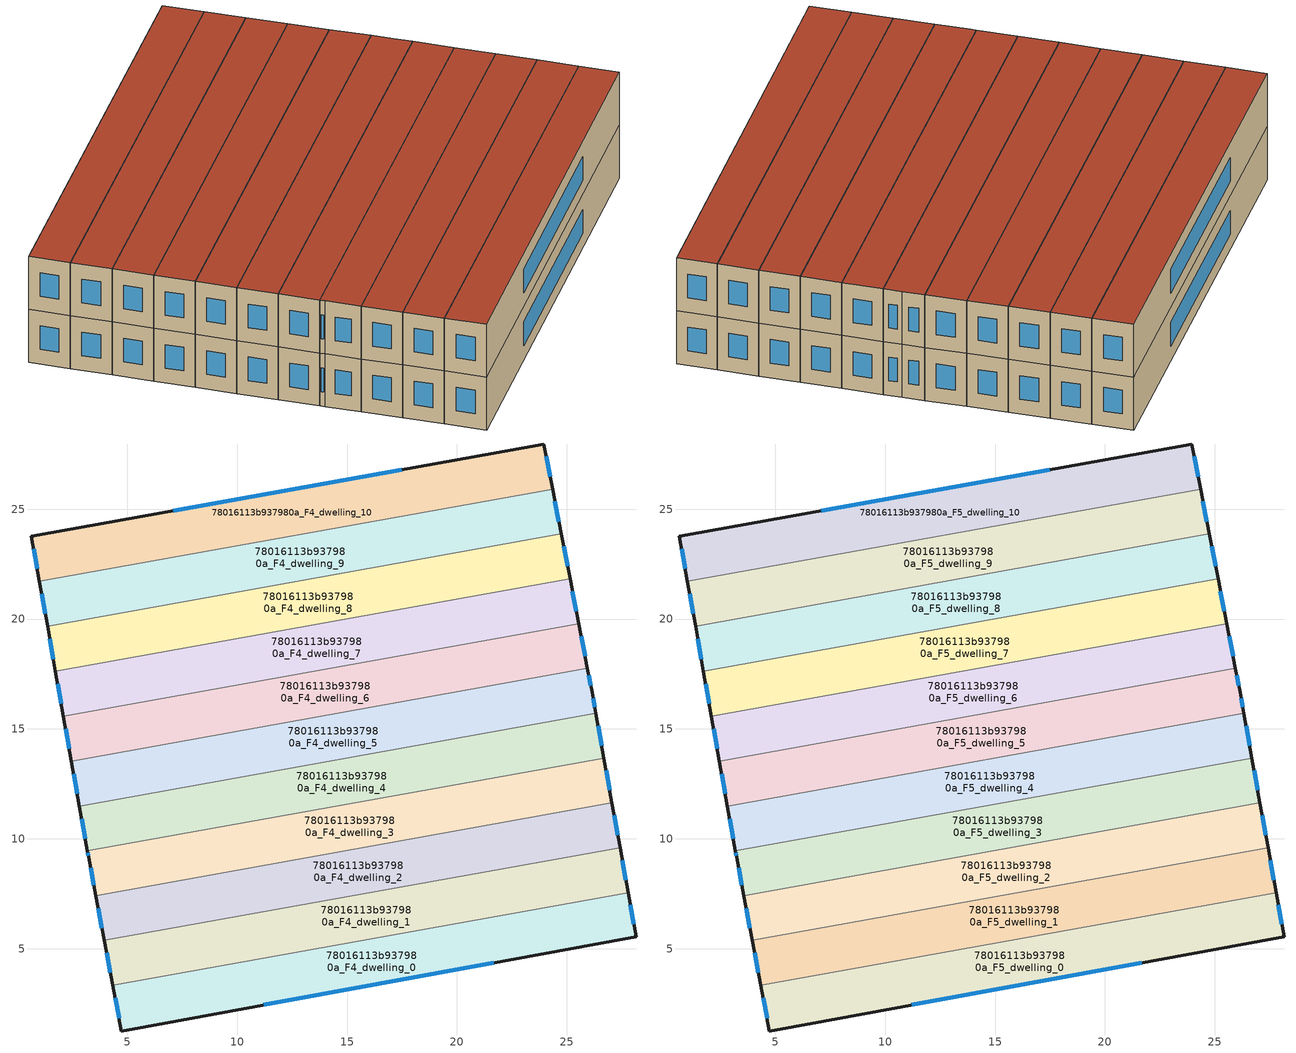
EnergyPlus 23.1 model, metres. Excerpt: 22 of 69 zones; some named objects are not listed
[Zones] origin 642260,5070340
78016113b937980a_F4_dwelling_0
 floor to 78016113b937980a_F3_dwelling_0 (EU_floor_Construction): 27.79,7.55 28.15,5.55 4.73,1.25 4.34,3.33 z12
 wall outside (EU_wall_Construction): 4.34,3.33 4.73,1.25 28.15,5.55 27.79,7.55 z12:15
 wall to 78016113b937980a_F4_dwelling_1 (EU_wall_Construction): 27.79,7.55 4.34,3.33 z12:15
 window (EU_Window_Construction): 28.05,6.1 27.89,7 / 11.22,2.44 21.67,4.36 / 4.45,2.76 4.62,1.83 z12.83:14.17
78016113b937980a_F4_dwelling_1
 floor to 78016113b937980a_F3_dwelling_1 (EU_floor_Construction): 27.42,9.59 27.79,7.55 4.34,3.33 3.95,5.37 z12
 wall outside (EU_wall_Construction): 27.79,7.55 27.42,9.59 / 3.95,5.37 4.34,3.33 z12:15
 wall to 78016113b937980a_F4_dwelling_2 (EU_wall_Construction): 27.42,9.59 3.95,5.37 z12:15
 window (EU_Window_Construction): 27.69,8.12 27.53,9.03 / 4.06,4.81 4.23,3.9 z12.83:14.17
78016113b937980a_F4_dwelling_10
 floor to 78016113b937980a_F3_dwelling_10 (EU_floor_Construction): 23.95,27.96 24.35,25.92 1,21.71 0.64,23.77 z12
 wall outside (EU_wall_Construction): 24.35,25.92 23.95,27.96 0.64,23.77 1,21.71 z12:15
 wall to 78016113b937980a_F4_dwelling_9 (EU_wall_Construction): 1,21.71 24.35,25.92 z12:15
 window (EU_Window_Construction): 17.5,26.8 7.09,24.93 / 24.24,26.48 24.07,27.4 / 0.74,23.2 0.9,22.28 z12.83:14.17
78016113b937980a_F4_dwelling_2
 floor to 78016113b937980a_F3_dwelling_2 (EU_floor_Construction): 27.06,11.64 27.42,9.59 3.95,5.37 3.57,7.41 z12
 wall outside (EU_wall_Construction): 27.42,9.59 27.06,11.64 / 3.57,7.41 3.95,5.37 z12:15
 wall to 78016113b937980a_F4_dwelling_3 (EU_wall_Construction): 27.06,11.64 3.57,7.41 z12:15
 window (EU_Window_Construction): 27.32,10.16 27.16,11.07 / 3.67,6.84 3.85,5.93 z12.83:14.17
78016113b937980a_F4_dwelling_3
 floor to 78016113b937980a_F3_dwelling_3 (EU_floor_Construction): 26.69,13.67 27.06,11.64 3.57,7.41 3.24,9.16 3.19,9.44 z12
 wall outside (EU_wall_Construction): 3.19,9.44 3.24,9.16 3.57,7.41 / 27.06,11.64 26.69,13.67 z12:15
 wall to 78016113b937980a_F4_dwelling_4 (EU_wall_Construction): 26.69,13.67 3.19,9.44 z12:15
 window (EU_Window_Construction): 3.2,9.36 3.22,9.24 / 26.96,12.2 26.79,13.11 / 3.33,8.67 3.48,7.89 z12.83:14.17
78016113b937980a_F4_dwelling_4
 floor to 78016113b937980a_F3_dwelling_4 (EU_floor_Construction): 26.32,15.71 26.69,13.67 3.19,9.44 2.82,11.48 z12
 wall outside (EU_wall_Construction): 26.69,13.67 26.32,15.71 / 2.82,11.48 3.19,9.44 z12:15
 wall to 78016113b937980a_F4_dwelling_5 (EU_wall_Construction): 26.32,15.71 2.82,11.48 z12:15
 window (EU_Window_Construction): 26.59,14.24 26.42,15.15 / 2.92,10.92 3.08,10.01 z12.83:14.17
78016113b937980a_F4_dwelling_5
 floor to 78016113b937980a_F3_dwelling_5 (EU_floor_Construction): 25.94,17.75 26.15,16.66 26.32,15.71 2.82,11.48 2.46,13.52 z12
 wall outside (EU_wall_Construction): 2.46,13.52 2.82,11.48 / 26.32,15.71 26.15,16.66 25.94,17.75 z12:15
 wall to 78016113b937980a_F4_dwelling_6 (EU_wall_Construction): 25.94,17.75 2.46,13.52 z12:15
 window (EU_Window_Construction): 2.56,12.96 2.72,12.05 / 26.1,16.96 26,17.45 / 26.28,15.97 26.2,16.4 z12.83:14.17
78016113b937980a_F4_dwelling_6
 floor to 78016113b937980a_F3_dwelling_6 (EU_floor_Construction): 25.55,19.79 25.94,17.75 2.46,13.52 2.1,15.57 z12
 wall outside (EU_wall_Construction): 25.94,17.75 25.55,19.79 / 2.1,15.57 2.46,13.52 z12:15
 wall to 78016113b937980a_F4_dwelling_7 (EU_wall_Construction): 25.55,19.79 2.1,15.57 z12:15
 window (EU_Window_Construction): 25.83,18.31 25.65,19.22 / 2.2,15 2.36,14.09 z12.83:14.17
78016113b937980a_F4_dwelling_7
 floor to 78016113b937980a_F3_dwelling_7 (EU_floor_Construction): 25.15,21.83 25.55,19.79 2.1,15.57 1.73,17.61 z12
 wall outside (EU_wall_Construction): 25.55,19.79 25.15,21.83 / 1.73,17.61 2.1,15.57 z12:15
 wall to 78016113b937980a_F4_dwelling_8 (EU_wall_Construction): 25.15,21.83 1.73,17.61 z12:15
 window (EU_Window_Construction): 25.44,20.35 25.26,21.26 / 1.83,17.05 2,16.13 z12.83:14.17
78016113b937980a_F4_dwelling_8
 floor to 78016113b937980a_F3_dwelling_8 (EU_floor_Construction): 24.75,23.87 25.15,21.83 1.73,17.61 1.37,19.66 z12
 wall outside (EU_wall_Construction): 25.15,21.83 24.75,23.87 / 1.37,19.66 1.73,17.61 z12:15
 wall to 78016113b937980a_F4_dwelling_9 (EU_wall_Construction): 24.75,23.87 1.37,19.66 z12:15
 window (EU_Window_Construction): 25.04,22.39 24.86,23.31 / 1.47,19.09 1.63,18.18 z12.83:14.17
78016113b937980a_F4_dwelling_9
 floor to 78016113b937980a_F3_dwelling_9 (EU_floor_Construction): 24.35,25.92 24.75,23.87 1.37,19.66 1,21.71 z12
 wall outside (EU_wall_Construction): 24.75,23.87 24.35,25.92 / 1,21.71 1.37,19.66 z12:15
 window (EU_Window_Construction): 24.64,24.44 24.46,25.35 / 1.1,21.15 1.27,20.23 z12.83:14.17
78016113b937980a_F5_dwelling_0
 floor to 78016113b937980a_F4_dwelling_0 (EU_floor_Construction): 27.79,7.55 28.15,5.55 4.73,1.25 4.34,3.33 z15
 wall outside (EU_wall_Construction): 4.34,3.33 4.73,1.25 28.15,5.55 27.79,7.55 z15:18
 wall to 78016113b937980a_F5_dwelling_1 (EU_wall_Construction): 27.79,7.55 4.34,3.33 z15:18
 window (EU_Window_Construction): 28.05,6.1 27.89,7 / 11.22,2.44 21.67,4.36 / 4.45,2.76 4.62,1.83 z15.83:17.17
 roof outside (EU_roof_Construction): 28.15,5.55 27.79,7.55 4.34,3.33 4.73,1.25 z18
78016113b937980a_F5_dwelling_1
 floor to 78016113b937980a_F4_dwelling_1 (EU_floor_Construction): 27.42,9.59 27.79,7.55 4.34,3.33 3.95,5.37 z15
 wall outside (EU_wall_Construction): 27.79,7.55 27.42,9.59 / 3.95,5.37 4.34,3.33 z15:18
 wall to 78016113b937980a_F5_dwelling_2 (EU_wall_Construction): 27.42,9.59 3.95,5.37 z15:18
 window (EU_Window_Construction): 27.69,8.12 27.53,9.03 / 4.06,4.81 4.23,3.9 z15.83:17.17
 roof outside (EU_roof_Construction): 27.79,7.55 27.42,9.59 3.95,5.37 4.34,3.33 z18
78016113b937980a_F5_dwelling_10
 floor to 78016113b937980a_F4_dwelling_10 (EU_floor_Construction): 23.95,27.96 24.35,25.92 1,21.71 0.64,23.77 z15
 wall outside (EU_wall_Construction): 24.35,25.92 23.95,27.96 0.64,23.77 1,21.71 z15:18
 wall to 78016113b937980a_F5_dwelling_9 (EU_wall_Construction): 1,21.71 24.35,25.92 z15:18
 window (EU_Window_Construction): 17.5,26.8 7.09,24.93 / 24.24,26.48 24.07,27.4 / 0.74,23.2 0.9,22.28 z15.83:17.17
 roof outside (EU_roof_Construction): 24.35,25.92 23.95,27.96 0.64,23.77 1,21.71 z18
78016113b937980a_F5_dwelling_2
 floor to 78016113b937980a_F4_dwelling_2 (EU_floor_Construction): 27.06,11.64 27.42,9.59 3.95,5.37 3.57,7.41 z15
 wall outside (EU_wall_Construction): 27.42,9.59 27.06,11.64 / 3.57,7.41 3.95,5.37 z15:18
 wall to 78016113b937980a_F5_dwelling_3 (EU_wall_Construction): 27.06,11.64 3.57,7.41 z15:18
 window (EU_Window_Construction): 27.32,10.16 27.16,11.07 / 3.67,6.84 3.85,5.93 z15.83:17.17
 roof outside (EU_roof_Construction): 27.42,9.59 27.06,11.64 3.57,7.41 3.95,5.37 z18
78016113b937980a_F5_dwelling_3
 floor to 78016113b937980a_F4_dwelling_3 (EU_floor_Construction): 26.69,13.67 27.06,11.64 3.57,7.41 3.24,9.16 3.19,9.44 z15
 wall outside (EU_wall_Construction): 3.19,9.44 3.24,9.16 3.57,7.41 / 27.06,11.64 26.69,13.67 z15:18
 wall to 78016113b937980a_F5_dwelling_4 (EU_wall_Construction): 26.69,13.67 3.19,9.44 z15:18
 window (EU_Window_Construction): 3.2,9.36 3.22,9.24 / 26.96,12.2 26.79,13.11 / 3.33,8.67 3.48,7.89 z15.83:17.17
 roof outside (EU_roof_Construction): 27.06,11.64 26.69,13.67 3.19,9.44 3.24,9.16 3.57,7.41 z18
78016113b937980a_F5_dwelling_4
 floor to 78016113b937980a_F4_dwelling_4 (EU_floor_Construction): 26.32,15.71 26.69,13.67 3.19,9.44 2.82,11.48 z15
 wall outside (EU_wall_Construction): 26.69,13.67 26.32,15.71 / 2.82,11.48 3.19,9.44 z15:18
 wall to 78016113b937980a_F5_dwelling_5 (EU_wall_Construction): 26.32,15.71 2.82,11.48 z15:18
 window (EU_Window_Construction): 26.59,14.24 26.42,15.15 / 2.92,10.92 3.08,10.01 z15.83:17.17
 roof outside (EU_roof_Construction): 26.69,13.67 26.32,15.71 2.82,11.48 3.19,9.44 z18
78016113b937980a_F5_dwelling_5
 floor to 78016113b937980a_F4_dwelling_5 (EU_floor_Construction): 25.94,17.75 26.15,16.66 26.32,15.71 2.82,11.48 2.46,13.52 z15
 wall outside (EU_wall_Construction): 2.46,13.52 2.82,11.48 / 26.32,15.71 26.15,16.66 25.94,17.75 z15:18
 wall to 78016113b937980a_F5_dwelling_6 (EU_wall_Construction): 25.94,17.75 2.46,13.52 z15:18
 window (EU_Window_Construction): 2.56,12.96 2.72,12.05 / 26.1,16.96 26,17.45 / 26.28,15.97 26.2,16.4 z15.83:17.17
 roof outside (EU_roof_Construction): 26.32,15.71 26.15,16.66 25.94,17.75 2.46,13.52 2.82,11.48 z18
78016113b937980a_F5_dwelling_6
 floor to 78016113b937980a_F4_dwelling_6 (EU_floor_Construction): 25.55,19.79 25.94,17.75 2.46,13.52 2.1,15.57 z15
 wall outside (EU_wall_Construction): 25.94,17.75 25.55,19.79 / 2.1,15.57 2.46,13.52 z15:18
 wall to 78016113b937980a_F5_dwelling_7 (EU_wall_Construction): 25.55,19.79 2.1,15.57 z15:18
 window (EU_Window_Construction): 25.83,18.31 25.65,19.22 / 2.2,15 2.36,14.09 z15.83:17.17
 roof outside (EU_roof_Construction): 25.94,17.75 25.55,19.79 2.1,15.57 2.46,13.52 z18
78016113b937980a_F5_dwelling_7
 floor to 78016113b937980a_F4_dwelling_7 (EU_floor_Construction): 25.15,21.83 25.55,19.79 2.1,15.57 1.73,17.61 z15
 wall outside (EU_wall_Construction): 25.55,19.79 25.15,21.83 / 1.73,17.61 2.1,15.57 z15:18
 wall to 78016113b937980a_F5_dwelling_8 (EU_wall_Construction): 25.15,21.83 1.73,17.61 z15:18
 window (EU_Window_Construction): 25.44,20.35 25.26,21.26 / 1.83,17.05 2,16.13 z15.83:17.17
 roof outside (EU_roof_Construction): 25.55,19.79 25.15,21.83 1.73,17.61 2.1,15.57 z18
78016113b937980a_F5_dwelling_8
 floor to 78016113b937980a_F4_dwelling_8 (EU_floor_Construction): 24.75,23.87 25.15,21.83 1.73,17.61 1.37,19.66 z15
 wall outside (EU_wall_Construction): 25.15,21.83 24.75,23.87 / 1.37,19.66 1.73,17.61 z15:18
 wall to 78016113b937980a_F5_dwelling_9 (EU_wall_Construction): 24.75,23.87 1.37,19.66 z15:18
 window (EU_Window_Construction): 25.04,22.39 24.86,23.31 / 1.47,19.09 1.63,18.18 z15.83:17.17
 roof outside (EU_roof_Construction): 25.15,21.83 24.75,23.87 1.37,19.66 1.73,17.61 z18
78016113b937980a_F5_dwelling_9
 floor to 78016113b937980a_F4_dwelling_9 (EU_floor_Construction): 24.35,25.92 24.75,23.87 1.37,19.66 1,21.71 z15
 wall outside (EU_wall_Construction): 24.75,23.87 24.35,25.92 / 1,21.71 1.37,19.66 z15:18
 window (EU_Window_Construction): 24.64,24.44 24.46,25.35 / 1.1,21.15 1.27,20.23 z15.83:17.17
 roof outside (EU_roof_Construction): 24.75,23.87 24.35,25.92 1,21.71 1.37,19.66 z18
[Building]
EU S2 Campaign: North Axis=0; Terrain=City; Solar Distribution=FullExterior
[Site:Location]
Lyon-Bron: Latitude=45.75; Longitude=5; Time Zone=1; Elevation=198
[SizingPeriod:WeatherFileDays]
AnnualSizingPeriod: Begin Month=1; Begin Day of Month=1; End Month=12; End Day of Month=31; Day of Week for Start Day=Monday; Use Weather File Daylight Saving Period=No; Use Weather File Rain and Snow Indicators=No
[MATERIAL]
EU_InternalMass_Material: Roughness=MediumRough; Thickness=0.1; Conductivity=1; Density=1800; Specific Heat=900; Thermal Absorptance=0.9; Solar Absorptance=0.7; Visible Absorptance=0.7
[MATERIAL:NOMASS] Roughness=MediumRough; Thermal Absorptance=0.9; Solar Absorptance=0.7; Visible Absorptance=0.7
Name | Thermal Resistance
EU_wall_NoMass | 1.97775
EU_roof_NoMass | 1.81626
EU_floor_NoMass | 1.84812
[WINDOWMATERIAL:SIMPLEGLAZINGSYSTEM]
EU_Window_SimpleGlazing: UFactor=3.27502; Solar Heat Gain Coefficient=0.76; Visible Transmittance=0.76
[CONSTRUCTION]
EU_wall_Construction: EU_wall_NoMass
EU_roof_Construction: EU_roof_NoMass
EU_floor_Construction: EU_floor_NoMass
EU_InternalMass_Construction: EU_InternalMass_Material
EU_Window_Construction: EU_Window_SimpleGlazing
[ZONE] Type=1; Multiplier=1; Ceiling Height=autocalculate; Floor Area=autocalculate; Part of Total Floor Area=Yes
Name | Volume
78016113b937980a_F4_dwelling_0; 78016113b937980a_F5_dwelling_0 | 148.419
78016113b937980a_F4_dwelling_1; 78016113b937980a_F5_dwelling_1 | 148.394
78016113b937980a_F4_dwelling_10; 78016113b937980a_F5_dwelling_10 | 148.378
78016113b937980a_F4_dwelling_2; 78016113b937980a_F5_dwelling_2 | 148.439
78016113b937980a_F4_dwelling_3; 78016113b937980a_F5_dwelling_3 | 148.389
78016113b937980a_F4_dwelling_4; 78016113b937980a_F5_dwelling_4 | 148.436
78016113b937980a_F4_dwelling_5; 78016113b937980a_F5_dwelling_5 | 148.411
78016113b937980a_F4_dwelling_6; 78016113b937980a_F5_dwelling_6 | 148.417
78016113b937980a_F4_dwelling_7; 78016113b937980a_F5_dwelling_7 | 148.433
78016113b937980a_F4_dwelling_8; 78016113b937980a_F5_dwelling_8 | 148.435
78016113b937980a_F4_dwelling_9; 78016113b937980a_F5_dwelling_9 | 148.447
[INTERNALMASS] Construction=EU_InternalMass_Construction
Name | Zone or ZoneList | Surface Area
78016113b937980a_F4_dwelling_0_EU_InternalMass | 78016113b937980a_F4_dwelling_0 | 49.4729
78016113b937980a_F4_dwelling_1_EU_InternalMass | 78016113b937980a_F4_dwelling_1 | 49.4644
78016113b937980a_F4_dwelling_2_EU_InternalMass | 78016113b937980a_F4_dwelling_2 | 49.4798
78016113b937980a_F4_dwelling_3_EU_InternalMass | 78016113b937980a_F4_dwelling_3 | 49.463
78016113b937980a_F4_dwelling_4_EU_InternalMass | 78016113b937980a_F4_dwelling_4 | 49.4785
78016113b937980a_F4_dwelling_5_EU_InternalMass | 78016113b937980a_F4_dwelling_5 | 49.4703
78016113b937980a_F4_dwelling_6_EU_InternalMass | 78016113b937980a_F4_dwelling_6 | 49.4726
78016113b937980a_F4_dwelling_7_EU_InternalMass | 78016113b937980a_F4_dwelling_7 | 49.4775
78016113b937980a_F4_dwelling_8_EU_InternalMass | 78016113b937980a_F4_dwelling_8 | 49.478
78016113b937980a_F4_dwelling_9_EU_InternalMass | 78016113b937980a_F4_dwelling_9 | 49.4825
78016113b937980a_F4_dwelling_10_EU_InternalMass | 78016113b937980a_F4_dwelling_10 | 49.4593
78016113b937980a_F5_dwelling_0_EU_InternalMass | 78016113b937980a_F5_dwelling_0 | 49.4729
78016113b937980a_F5_dwelling_1_EU_InternalMass | 78016113b937980a_F5_dwelling_1 | 49.4644
78016113b937980a_F5_dwelling_2_EU_InternalMass | 78016113b937980a_F5_dwelling_2 | 49.4798
78016113b937980a_F5_dwelling_3_EU_InternalMass | 78016113b937980a_F5_dwelling_3 | 49.463
78016113b937980a_F5_dwelling_4_EU_InternalMass | 78016113b937980a_F5_dwelling_4 | 49.4785
78016113b937980a_F5_dwelling_5_EU_InternalMass | 78016113b937980a_F5_dwelling_5 | 49.4703
78016113b937980a_F5_dwelling_6_EU_InternalMass | 78016113b937980a_F5_dwelling_6 | 49.4726
78016113b937980a_F5_dwelling_7_EU_InternalMass | 78016113b937980a_F5_dwelling_7 | 49.4775
78016113b937980a_F5_dwelling_8_EU_InternalMass | 78016113b937980a_F5_dwelling_8 | 49.478
78016113b937980a_F5_dwelling_9_EU_InternalMass | 78016113b937980a_F5_dwelling_9 | 49.4825
78016113b937980a_F5_dwelling_10_EU_InternalMass | 78016113b937980a_F5_dwelling_10 | 49.4593
[OTHEREQUIPMENT] Fuel Type=Electricity; Design Level Calculation Method=Watts/Area; Power per Zone Floor Area=1; Fraction Latent=0; Fraction Radiant=0; Fraction Lost=0; Carbon Dioxide Generation Rate=0; EndUse Subcategory=EU_Step8_InternalGains
Name | Zone or ZoneList or Space or SpaceList | Schedule
EU_Step8_InternalGain_78016113b937980a_F4_dwelling_0_f000 | 78016113b937980a_F4_dwelling_0 | EU_Step8_GainSchedule_78016113b937980a_F4_dwelling_0_f000
EU_Step8_InternalGain_78016113b937980a_F4_dwelling_1_f000 | 78016113b937980a_F4_dwelling_1 | EU_Step8_GainSchedule_78016113b937980a_F4_dwelling_1_f000
EU_Step8_InternalGain_78016113b937980a_F4_dwelling_2_f000 | 78016113b937980a_F4_dwelling_2 | EU_Step8_GainSchedule_78016113b937980a_F4_dwelling_2_f000
EU_Step8_InternalGain_78016113b937980a_F4_dwelling_3_f000 | 78016113b937980a_F4_dwelling_3 | EU_Step8_GainSchedule_78016113b937980a_F4_dwelling_3_f000
EU_Step8_InternalGain_78016113b937980a_F4_dwelling_4_f000 | 78016113b937980a_F4_dwelling_4 | EU_Step8_GainSchedule_78016113b937980a_F4_dwelling_4_f000
EU_Step8_InternalGain_78016113b937980a_F4_dwelling_5_f000 | 78016113b937980a_F4_dwelling_5 | EU_Step8_GainSchedule_78016113b937980a_F4_dwelling_5_f000
EU_Step8_InternalGain_78016113b937980a_F4_dwelling_6_f000 | 78016113b937980a_F4_dwelling_6 | EU_Step8_GainSchedule_78016113b937980a_F4_dwelling_6_f000
EU_Step8_InternalGain_78016113b937980a_F4_dwelling_7_f000 | 78016113b937980a_F4_dwelling_7 | EU_Step8_GainSchedule_78016113b937980a_F4_dwelling_7_f000
EU_Step8_InternalGain_78016113b937980a_F4_dwelling_8_f000 | 78016113b937980a_F4_dwelling_8 | EU_Step8_GainSchedule_78016113b937980a_F4_dwelling_8_f000
EU_Step8_InternalGain_78016113b937980a_F4_dwelling_9_f000 | 78016113b937980a_F4_dwelling_9 | EU_Step8_GainSchedule_78016113b937980a_F4_dwelling_9_f000
EU_Step8_InternalGain_78016113b937980a_F4_dwelling_10_f000 | 78016113b937980a_F4_dwelling_10 | EU_Step8_GainSchedule_78016113b937980a_F4_dwelling_10_f000
EU_Step8_InternalGain_78016113b937980a_F5_dwelling_0_f000 | 78016113b937980a_F5_dwelling_0 | EU_Step8_GainSchedule_78016113b937980a_F5_dwelling_0_f000
EU_Step8_InternalGain_78016113b937980a_F5_dwelling_1_f000 | 78016113b937980a_F5_dwelling_1 | EU_Step8_GainSchedule_78016113b937980a_F5_dwelling_1_f000
EU_Step8_InternalGain_78016113b937980a_F5_dwelling_2_f000 | 78016113b937980a_F5_dwelling_2 | EU_Step8_GainSchedule_78016113b937980a_F5_dwelling_2_f000
EU_Step8_InternalGain_78016113b937980a_F5_dwelling_3_f000 | 78016113b937980a_F5_dwelling_3 | EU_Step8_GainSchedule_78016113b937980a_F5_dwelling_3_f000
EU_Step8_InternalGain_78016113b937980a_F5_dwelling_4_f000 | 78016113b937980a_F5_dwelling_4 | EU_Step8_GainSchedule_78016113b937980a_F5_dwelling_4_f000
EU_Step8_InternalGain_78016113b937980a_F5_dwelling_5_f000 | 78016113b937980a_F5_dwelling_5 | EU_Step8_GainSchedule_78016113b937980a_F5_dwelling_5_f000
EU_Step8_InternalGain_78016113b937980a_F5_dwelling_6_f000 | 78016113b937980a_F5_dwelling_6 | EU_Step8_GainSchedule_78016113b937980a_F5_dwelling_6_f000
EU_Step8_InternalGain_78016113b937980a_F5_dwelling_7_f000 | 78016113b937980a_F5_dwelling_7 | EU_Step8_GainSchedule_78016113b937980a_F5_dwelling_7_f000
EU_Step8_InternalGain_78016113b937980a_F5_dwelling_8_f000 | 78016113b937980a_F5_dwelling_8 | EU_Step8_GainSchedule_78016113b937980a_F5_dwelling_8_f000
EU_Step8_InternalGain_78016113b937980a_F5_dwelling_9_f000 | 78016113b937980a_F5_dwelling_9 | EU_Step8_GainSchedule_78016113b937980a_F5_dwelling_9_f000
EU_Step8_InternalGain_78016113b937980a_F5_dwelling_10_f000 | 78016113b937980a_F5_dwelling_10 | EU_Step8_GainSchedule_78016113b937980a_F5_dwelling_10_f000
[ZONEVENTILATION:DESIGNFLOWRATE] Schedule=EU_AlwaysOn; Design Flow Rate Calculation Method=AirChanges/Hour; Air Changes per Hour=0.759424; Ventilation Type=Natural; Fan Pressure Rise=0; Fan Total Efficiency=1; Constant Term Coefficient=1; Temperature Term Coefficient=0; Velocity Term Coefficient=0; Velocity Squared Term Coefficient=0; Minimum Indoor Temperature=-100; Maximum Indoor Temperature=100; Delta Temperature=-100; Minimum Outdoor Temperature=-100; Maximum Outdoor Temperature=100; Maximum Wind Speed=40
Name | Zone or ZoneList or Space or SpaceList
EU_ConstantAir_78016113b937980a_F4_dwelling_0 | 78016113b937980a_F4_dwelling_0
EU_ConstantAir_78016113b937980a_F4_dwelling_1 | 78016113b937980a_F4_dwelling_1
EU_ConstantAir_78016113b937980a_F4_dwelling_2 | 78016113b937980a_F4_dwelling_2
EU_ConstantAir_78016113b937980a_F4_dwelling_3 | 78016113b937980a_F4_dwelling_3
EU_ConstantAir_78016113b937980a_F4_dwelling_4 | 78016113b937980a_F4_dwelling_4
EU_ConstantAir_78016113b937980a_F4_dwelling_5 | 78016113b937980a_F4_dwelling_5
EU_ConstantAir_78016113b937980a_F4_dwelling_6 | 78016113b937980a_F4_dwelling_6
EU_ConstantAir_78016113b937980a_F4_dwelling_7 | 78016113b937980a_F4_dwelling_7
EU_ConstantAir_78016113b937980a_F4_dwelling_8 | 78016113b937980a_F4_dwelling_8
EU_ConstantAir_78016113b937980a_F4_dwelling_9 | 78016113b937980a_F4_dwelling_9
EU_ConstantAir_78016113b937980a_F4_dwelling_10 | 78016113b937980a_F4_dwelling_10
EU_ConstantAir_78016113b937980a_F5_dwelling_0 | 78016113b937980a_F5_dwelling_0
EU_ConstantAir_78016113b937980a_F5_dwelling_1 | 78016113b937980a_F5_dwelling_1
EU_ConstantAir_78016113b937980a_F5_dwelling_2 | 78016113b937980a_F5_dwelling_2
EU_ConstantAir_78016113b937980a_F5_dwelling_3 | 78016113b937980a_F5_dwelling_3
EU_ConstantAir_78016113b937980a_F5_dwelling_4 | 78016113b937980a_F5_dwelling_4
EU_ConstantAir_78016113b937980a_F5_dwelling_5 | 78016113b937980a_F5_dwelling_5
EU_ConstantAir_78016113b937980a_F5_dwelling_6 | 78016113b937980a_F5_dwelling_6
EU_ConstantAir_78016113b937980a_F5_dwelling_7 | 78016113b937980a_F5_dwelling_7
EU_ConstantAir_78016113b937980a_F5_dwelling_8 | 78016113b937980a_F5_dwelling_8
EU_ConstantAir_78016113b937980a_F5_dwelling_9 | 78016113b937980a_F5_dwelling_9
EU_ConstantAir_78016113b937980a_F5_dwelling_10 | 78016113b937980a_F5_dwelling_10
[HVACTEMPLATE:ZONE:IDEALLOADSAIRSYSTEM] System Availability Schedule=EU_AlwaysOn; Maximum Heating Supply Air Temperature=50; Minimum Cooling Supply Air Temperature=13; Maximum Heating Supply Air Humidity Ratio=0.0156; Minimum Cooling Supply Air Humidity Ratio=0.0077; Heating Limit=NoLimit; Cooling Limit=NoLimit; Heating Availability Schedule=EU_AlwaysOn; Cooling Availability Schedule=EU_CoolingOff; Dehumidification Control Type=ConstantSensibleHeatRatio; Cooling Sensible Heat Ratio=0.7; Dehumidification Setpoint=60; Humidification Control Type=None; Humidification Setpoint=30; Outdoor Air Method=None; Outdoor Air Flow Rate per Person=0.00944; Outdoor Air Flow Rate per Zone Floor Area=0; Outdoor Air Flow Rate per Zone=0; Demand Controlled Ventilation Type=None; Outdoor Air Economizer Type=NoEconomizer; Heat Recovery Type=None; Sensible Heat Recovery Effectiveness=0.7; Latent Heat Recovery Effectiveness=0.65
Name | Template Thermostat
78016113b937980a_F4_dwelling_0 | EU_HeatOnly_78016113b937980a_F4_dwelling_0
78016113b937980a_F4_dwelling_1 | EU_HeatOnly_78016113b937980a_F4_dwelling_1
78016113b937980a_F4_dwelling_2 | EU_HeatOnly_78016113b937980a_F4_dwelling_2
78016113b937980a_F4_dwelling_3 | EU_HeatOnly_78016113b937980a_F4_dwelling_3
78016113b937980a_F4_dwelling_4 | EU_HeatOnly_78016113b937980a_F4_dwelling_4
78016113b937980a_F4_dwelling_5 | EU_HeatOnly_78016113b937980a_F4_dwelling_5
78016113b937980a_F4_dwelling_6 | EU_HeatOnly_78016113b937980a_F4_dwelling_6
78016113b937980a_F4_dwelling_7 | EU_HeatOnly_78016113b937980a_F4_dwelling_7
78016113b937980a_F4_dwelling_8 | EU_HeatOnly_78016113b937980a_F4_dwelling_8
78016113b937980a_F4_dwelling_9 | EU_HeatOnly_78016113b937980a_F4_dwelling_9
78016113b937980a_F4_dwelling_10 | EU_HeatOnly_78016113b937980a_F4_dwelling_10
78016113b937980a_F5_dwelling_0 | EU_HeatOnly_78016113b937980a_F5_dwelling_0
78016113b937980a_F5_dwelling_1 | EU_HeatOnly_78016113b937980a_F5_dwelling_1
78016113b937980a_F5_dwelling_2 | EU_HeatOnly_78016113b937980a_F5_dwelling_2
78016113b937980a_F5_dwelling_3 | EU_HeatOnly_78016113b937980a_F5_dwelling_3
78016113b937980a_F5_dwelling_4 | EU_HeatOnly_78016113b937980a_F5_dwelling_4
78016113b937980a_F5_dwelling_5 | EU_HeatOnly_78016113b937980a_F5_dwelling_5
78016113b937980a_F5_dwelling_6 | EU_HeatOnly_78016113b937980a_F5_dwelling_6
78016113b937980a_F5_dwelling_7 | EU_HeatOnly_78016113b937980a_F5_dwelling_7
78016113b937980a_F5_dwelling_8 | EU_HeatOnly_78016113b937980a_F5_dwelling_8
78016113b937980a_F5_dwelling_9 | EU_HeatOnly_78016113b937980a_F5_dwelling_9
78016113b937980a_F5_dwelling_10 | EU_HeatOnly_78016113b937980a_F5_dwelling_10
[SIZING:ZONE] Zone Cooling Design Supply Air Temperature Input Method=SupplyAirTemperature; Zone Cooling Design Supply Air Temperature=13; Zone Heating Design Supply Air Temperature Input Method=SupplyAirTemperature; Zone Heating Design Supply Air Temperature=50; Zone Cooling Design Supply Air Humidity Ratio=0.008; Zone Heating Design Supply Air Humidity Ratio=0.008; Cooling Design Air Flow Method=DesignDay; Cooling Design Air Flow Rate=0; Cooling Minimum Air Flow per Zone Floor Area=0.000762; Cooling Minimum Air Flow=0; Cooling Minimum Air Flow Fraction=0.2; Heating Design Air Flow Method=DesignDay; Heating Design Air Flow Rate=0; Heating Maximum Air Flow per Zone Floor Area=0.002032; Heating Maximum Air Flow=0.141576; Heating Maximum Air Flow Fraction=0.3; Account for Dedicated Outdoor Air System=No; Dedicated Outdoor Air System Control Strategy=NeutralSupplyAir; Dedicated Outdoor Air Low Setpoint Temperature for Design=autosize; Dedicated Outdoor Air High Setpoint Temperature for Design=autosize; Zone Load Sizing Method=Sensible Load Only No Latent Load; Zone Latent Cooling Design Supply Air Humidity Ratio Input Method=HumidityRatioDifference; Zone Cooling Design Supply Air Humidity Ratio Difference=0.005; Zone Latent Heating Design Supply Air Humidity Ratio Input Method=HumidityRatioDifference; Zone Humidification Design Supply Air Humidity Ratio Difference=0.005
78016113b937980a_F4_dwelling_0; 78016113b937980a_F4_dwelling_1; 78016113b937980a_F4_dwelling_2; 78016113b937980a_F4_dwelling_3; 78016113b937980a_F4_dwelling_4; 78016113b937980a_F4_dwelling_5; 78016113b937980a_F4_dwelling_6; 78016113b937980a_F4_dwelling_7; 78016113b937980a_F4_dwelling_8; 78016113b937980a_F4_dwelling_9; 78016113b937980a_F4_dwelling_10; 78016113b937980a_F5_dwelling_0; 78016113b937980a_F5_dwelling_1; 78016113b937980a_F5_dwelling_2; 78016113b937980a_F5_dwelling_3; 78016113b937980a_F5_dwelling_4; 78016113b937980a_F5_dwelling_5; 78016113b937980a_F5_dwelling_6; 78016113b937980a_F5_dwelling_7; 78016113b937980a_F5_dwelling_8; 78016113b937980a_F5_dwelling_9; 78016113b937980a_F5_dwelling_10
[SCHEDULE:CONSTANT]
Name | Hourly Value
EU_AlwaysOn | 1
EU_CoolingOff | 0
[SCHEDULE:FILE] Column Number=1; Rows to Skip at Top=0; Number of Hours of Data=8760; Column Separator=Comma; Interpolate to Timestep=No; Minutes per Item=60; Adjust Schedule for Daylight Savings=Yes
Name | File
EU_Step8_GainSchedule_78016113b937980a_F4_dwelling_0_f000 | ../../schedules/78016113b937980a/78016113b937980a_F4_dwelling_0_f000_gain.csv
EU_Step8_GainSchedule_78016113b937980a_F4_dwelling_1_f000 | ../../schedules/78016113b937980a/78016113b937980a_F4_dwelling_1_f000_gain.csv
EU_Step8_GainSchedule_78016113b937980a_F4_dwelling_2_f000 | ../../schedules/78016113b937980a/78016113b937980a_F4_dwelling_2_f000_gain.csv
EU_Step8_GainSchedule_78016113b937980a_F4_dwelling_3_f000 | ../../schedules/78016113b937980a/78016113b937980a_F4_dwelling_3_f000_gain.csv
EU_Step8_GainSchedule_78016113b937980a_F4_dwelling_4_f000 | ../../schedules/78016113b937980a/78016113b937980a_F4_dwelling_4_f000_gain.csv
EU_Step8_GainSchedule_78016113b937980a_F4_dwelling_5_f000 | ../../schedules/78016113b937980a/78016113b937980a_F4_dwelling_5_f000_gain.csv
EU_Step8_GainSchedule_78016113b937980a_F4_dwelling_6_f000 | ../../schedules/78016113b937980a/78016113b937980a_F4_dwelling_6_f000_gain.csv
EU_Step8_GainSchedule_78016113b937980a_F4_dwelling_7_f000 | ../../schedules/78016113b937980a/78016113b937980a_F4_dwelling_7_f000_gain.csv
EU_Step8_GainSchedule_78016113b937980a_F4_dwelling_8_f000 | ../../schedules/78016113b937980a/78016113b937980a_F4_dwelling_8_f000_gain.csv
EU_Step8_GainSchedule_78016113b937980a_F4_dwelling_9_f000 | ../../schedules/78016113b937980a/78016113b937980a_F4_dwelling_9_f000_gain.csv
EU_Step8_GainSchedule_78016113b937980a_F4_dwelling_10_f000 | ../../schedules/78016113b937980a/78016113b937980a_F4_dwelling_10_f000_gain.csv
EU_Step8_GainSchedule_78016113b937980a_F5_dwelling_0_f000 | ../../schedules/78016113b937980a/78016113b937980a_F5_dwelling_0_f000_gain.csv
EU_Step8_GainSchedule_78016113b937980a_F5_dwelling_1_f000 | ../../schedules/78016113b937980a/78016113b937980a_F5_dwelling_1_f000_gain.csv
EU_Step8_GainSchedule_78016113b937980a_F5_dwelling_2_f000 | ../../schedules/78016113b937980a/78016113b937980a_F5_dwelling_2_f000_gain.csv
EU_Step8_GainSchedule_78016113b937980a_F5_dwelling_3_f000 | ../../schedules/78016113b937980a/78016113b937980a_F5_dwelling_3_f000_gain.csv
EU_Step8_GainSchedule_78016113b937980a_F5_dwelling_4_f000 | ../../schedules/78016113b937980a/78016113b937980a_F5_dwelling_4_f000_gain.csv
EU_Step8_GainSchedule_78016113b937980a_F5_dwelling_5_f000 | ../../schedules/78016113b937980a/78016113b937980a_F5_dwelling_5_f000_gain.csv
EU_Step8_GainSchedule_78016113b937980a_F5_dwelling_6_f000 | ../../schedules/78016113b937980a/78016113b937980a_F5_dwelling_6_f000_gain.csv
EU_Step8_GainSchedule_78016113b937980a_F5_dwelling_7_f000 | ../../schedules/78016113b937980a/78016113b937980a_F5_dwelling_7_f000_gain.csv
EU_Step8_GainSchedule_78016113b937980a_F5_dwelling_8_f000 | ../../schedules/78016113b937980a/78016113b937980a_F5_dwelling_8_f000_gain.csv
EU_Step8_GainSchedule_78016113b937980a_F5_dwelling_9_f000 | ../../schedules/78016113b937980a/78016113b937980a_F5_dwelling_9_f000_gain.csv
EU_Step8_GainSchedule_78016113b937980a_F5_dwelling_10_f000 | ../../schedules/78016113b937980a/78016113b937980a_F5_dwelling_10_f000_gain.csv
